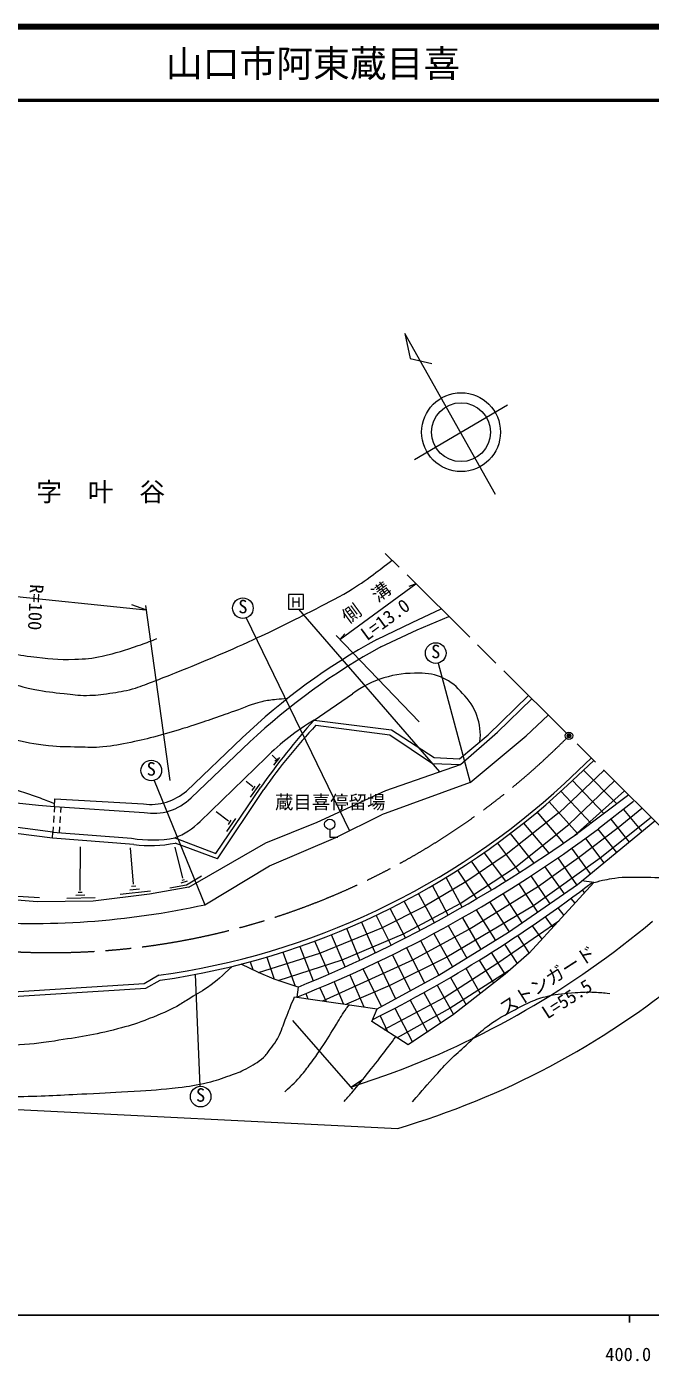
# Model space of a CAD drawing. Units: millimetres, scale not verified. Extents: x 40000 to 680000, y 20000 to 380000.
# Drawn here: x 386125 to 470847, y 198715 to 380000 of the extents above; entities that cross this region are included whole.
import ezdxf
from ezdxf.enums import TextEntityAlignment as Align

# ---------------------------------------------------------------- set-up
doc = ezdxf.new("R2010")
doc.units = ezdxf.units.MM
doc.header["$LTSCALE"] = 1000
doc.header["$PDMODE"] = 32
doc.header["$PDSIZE"] = 500
doc.linetypes.add('CHAIN', pattern=[18.5, 12, -1.5, 3.5, -1.5])
for name, color, linetype, lineweight in [('M-BGD', 7, 'Continuous', 13), ('M-BGD-EXST', 7, 'Continuous', 13), ('M-BMK', 2, 'CHAIN', 13), ('M-BMK-SRVR', 3, 'Continuous', 13), ('M-STR-HTXT', 7, 'Continuous', 13), ('M-TTL', 2, 'Continuous', 140), ('M-TTL-BAND', 7, 'Continuous', 25), ('M-TTL-LINE', 7, 'Continuous', 50)]:
    doc.layers.add(name, color=color, linetype=linetype, lineweight=lineweight)
for name, color, linetype in [('M-BMK-HTXT', 7, 'Continuous'), ('M-OTRS', 6, 'Continuous'), ('M-TTL-TXT', 7, 'Continuous')]:
    doc.layers.add(name, color=color, linetype=linetype)
doc.styles.add('ＭＳ ゴシック', font='')
doc.styles.get('ＭＳ ゴシック').set_extended_font_data('MS Gothic')

msp = doc.modelspace()

# ---------------------------------------------------------------- linework, layer by layer
at = {"layer": 'M-BGD'}
for p, q in [((438498, 299090), (442444, 300918)), ((439152, 298072), (443465, 299903)), ((433697, 296766), (438498, 299090)), ((434240, 295777), (439152, 298072)), ((425164, 285794), (430382, 289370)), ((448826, 283792), (454288, 289160)), ((450104, 284166), (454741, 288710)), ((453983, 283657), (456980, 286487)), ((425164, 285794), (435706, 284482)), ((425424, 285105), (435441, 283812)), ((407827, 276175), (415382, 283388)), ((408450, 275256), (416426, 282848)), ((435441, 283812), (441252, 279917)), ((435706, 284482), (441470, 280712)), ((444916, 280536), (448826, 283792)), ((445056, 279781), (450104, 284166)), ((446366, 277322), (453983, 283657)), ((419980, 280532), (419468, 281045)), ((409707, 272058), (418637, 280727)), ((419682, 279681), (420527, 280726)), ((419835, 280235), (420188, 280609)), ((434915, 276229), (445056, 279781)), ((441252, 279917), (445056, 279781)), ((441470, 280712), (444916, 280536)), ((459195, 277215), (462839, 280671)), ((459548, 276924), (463188, 280325)), ((416857, 276756), (415933, 277462)), ((464545, 278977), (458444, 273215)), ((459813, 271690), (465963, 277570)), ((460289, 277616), (464522, 273107)), ((466307, 274442), (461789, 279017)), ((411817, 267690), (417925, 276706)), ((412035, 266953), (418324, 276394)), ((416525, 275343), (417823, 277140)), ((416754, 276236), (417159, 276828)), ((425568, 271952), (434915, 276229)), ((446366, 277322), (434317, 272943)), ((462786, 271808), (458695, 276137)), ((467318, 276225), (460483, 270101)), ((467907, 275640), (460944, 270429)), ((381276, 274956), (387722, 274255)), ((387722, 274255), (389900, 274097)), ((389900, 274097), (389847, 273288)), ((389900, 274097), (389965, 275119)), ((389900, 274097), (402085, 273265)), ((389965, 275119), (402008, 274418)), ((390761, 274038), (390712, 273282)), ((457100, 274713), (460944, 270429)), ((468578, 274744), (463807, 271056)), ((466478, 271217), (469712, 273848)), ((389675, 270601), (378741, 272001)), ((389817, 272820), (389759, 271905)), ((390677, 272733), (390620, 271848)), ((413534, 272092), (411883, 273339)), ((413295, 270690), (414531, 272456)), ((413544, 271646), (413898, 272227)), ((418604, 269148), (425568, 271952)), ((428129, 269857), (434317, 272943)), ((458475, 273239), (451262, 267546)), ((459083, 269117), (455486, 273331)), ((460956, 263489), (471456, 272116)), ((470983, 272587), (464044, 267078)), ((465487, 272354), (467973, 269254)), ((467196, 273676), (469686, 270661)), ((389623, 269791), (378679, 271128)), ((389623, 269791), (389675, 270601)), ((389721, 271328), (389675, 270601)), ((389675, 270601), (400383, 269753)), ((390587, 271335), (390536, 270533)), ((455050, 266388), (451845, 270418)), ((452538, 265842), (459813, 271690)), ((453627, 271810), (457052, 267723)), ((461100, 267141), (466478, 271217)), ((463701, 270976), (466261, 267848)), ((400699, 268916), (389623, 269791)), ((393379, 262652), (393420, 268619)), ((400657, 263545), (400249, 268466)), ((406261, 269830), (411817, 267690)), ((412035, 266953), (406302, 269113)), ((407344, 264353), (406311, 268530)), ((408164, 263122), (418604, 269148)), ((419124, 266030), (428129, 269857)), ((450095, 269112), (453084, 265112)), ((462722, 264940), (460166, 268408)), ((462030, 269746), (464534, 266429)), ((451262, 267546), (445796, 263859)), ((449265, 262735), (446563, 266645)), ((451204, 263926), (448286, 267821)), ((464044, 267078), (454985, 260590)), ((455644, 263276), (461100, 267141)), ((460874, 263432), (458326, 267124)), ((410324, 260730), (419124, 266030)), ((447269, 261543), (444708, 265436)), ((445031, 260904), (452538, 265842)), ((456500, 265882), (459131, 262220)), ((400158, 262766), (401467, 262912)), ((400376, 263244), (400968, 263306)), ((408164, 263122), (402792, 262183)), ((405558, 263051), (407822, 263446)), ((407109, 263695), (407988, 263958)), ((407233, 264083), (407566, 264173)), ((407822, 263446), (409878, 264664)), ((445796, 263859), (440217, 260527)), ((443401, 259328), (441254, 263333)), ((445303, 260402), (443111, 264440)), ((446243, 257395), (455644, 263276)), ((451601, 256985), (460956, 263489)), ((452985, 263584), (455522, 259711)), ((463174, 263742), (454393, 254163)), ((454621, 264639), (457183, 260866)), ((463174, 263742), (461550, 263977)), ((387548, 261140), (378258, 261864)), ((383414, 261991), (387880, 261700)), ((395166, 261233), (387548, 261140)), ((391582, 261624), (395446, 261697)), ((392818, 262039), (394002, 262060)), ((393119, 262424), (393659, 262434)), ((402792, 262183), (395166, 261233)), ((398808, 262154), (402962, 262642)), ((439563, 257251), (437423, 261210)), ((441513, 258292), (439362, 262257)), ((451703, 257056), (449037, 261140)), ((453443, 258266), (450837, 262237)), ((460037, 261582), (460594, 260928)), ((461587, 262732), (461897, 262350)), ((435624, 255239), (433606, 259301)), ((434359, 257614), (440217, 260527)), ((437587, 256227), (435504, 260226)), ((437306, 256766), (445031, 260904)), ((454985, 260590), (443224, 253609)), ((447208, 260055), (449795, 255875)), ((458296, 260321), (459092, 259289)), ((425957, 254171), (434359, 257614)), ((431368, 253196), (429618, 257514)), ((433441, 254331), (431627, 258389)), ((443405, 257894), (445912, 253489)), ((445321, 258967), (447841, 254674)), ((450146, 252857), (458414, 258549)), ((454791, 257871), (456114, 256040)), ((456547, 259084), (457585, 257645)), ((427064, 251631), (425289, 255798)), ((429374, 252285), (427549, 256665)), ((428978, 253235), (437306, 256766)), ((438573, 253270), (446243, 257395)), ((439631, 255868), (442110, 251152)), ((441449, 256829), (443953, 252285)), ((442110, 251152), (451601, 256985)), ((452807, 256537), (454338, 254209)), ((417636, 251549), (425957, 254171)), ((420943, 254300), (422598, 249683)), ((423218, 255057), (425027, 250396)), ((433508, 254207), (433441, 254331)), ((438280, 249068), (435835, 253946)), ((437742, 254897), (440187, 250106)), ((451121, 251312), (449268, 254245)), ((451059, 255391), (452776, 252753)), ((454393, 254163), (451121, 251312)), ((417636, 251549), (415252, 252660)), ((416500, 252989), (416826, 251927)), ((418733, 253620), (419755, 250625)), ((420273, 250453), (428978, 253235)), ((426347, 247674), (438573, 253270)), ((434306, 246904), (431832, 252041)), ((433842, 252982), (436217, 247944)), ((443224, 253609), (435465, 249769)), ((442829, 248144), (450146, 252857)), ((445787, 252100), (447753, 248666)), ((447602, 253205), (449544, 250073)), ((404078, 251153), (402073, 250001)), ((402317, 249396), (404280, 250471)), ((419755, 250625), (417636, 251549)), ((422987, 249554), (419755, 250625)), ((427198, 251323), (427064, 251631)), ((429169, 247262), (427908, 250290)), ((430005, 251211), (431916, 246862)), ((433740, 246596), (442110, 251152)), ((451670, 251790), (443637, 246692)), ((443705, 250865), (445833, 247158)), ((451121, 251312), (444124, 245815)), ((379154, 247924), (402317, 249396)), ((402073, 250001), (379396, 248534)), ((422987, 249554), (422824, 248187)), ((424041, 248674), (424313, 247970)), ((425931, 249450), (426804, 247607)), ((435465, 249769), (429571, 247204)), ((440088, 248806), (442383, 244647)), ((441897, 249823), (444124, 245815)), ((422528, 248231), (433740, 246596)), ((433032, 244886), (433740, 246596)), ((434702, 243805), (442829, 248144)), ((436156, 246686), (438537, 242067)), ((443637, 246692), (436463, 242666)), ((438207, 247777), (440558, 243423)), ((437972, 241689), (433032, 244886)), ((434139, 245645), (435156, 243511)), ((444124, 245815), (437972, 241689))]:
    msp.add_line(p, q, dxfattribs=at)
for centre, radius, start, end in [((475293, 220599), 86786, 118.63967, 133.65643), ((478042, 216694), 90403, 118.98085, 132.96582), ((438846, 278018), 14160, 87.66274, 126.70542), ((439774, 285204), 6971, 37.25845, 92.8846), ((439976, 283773), 7780, 353.22239, 46.5868), ((497576, 220688), 97377, 138.0408, 144.88153), ((485401, 228969), 82149, 136.89429, 144.73863), ((442600, 256599), 34005, 120.84629, 134.80371), ((402957, 281791), 7434, 262.66582, 310.93036), ((390204, 351811), 101609, 277.84768, 312.7645), ((389783, 351720), 102282, 278.14817, 313.0065), ((403369, 280330), 7181, 259.70027, 315.03232), ((402861, 278868), 9656, 290.61634, 315.1558), ((357370, 413649), 177938, 291.5831, 306.73913), ((353652, 420575), 184540, 292.06834, 305.54902), ((403106, 286365), 16834, 260.69256, 280.80082), ((402920, 285488), 16720, 262.3651, 281.6689), ((349094, 412849), 187590, 296.61601, 307.37348), ((386782, 368385), 110199, 265.5807, 282.33521)]:
    msp.add_arc(centre, radius, start, end, dxfattribs=at)
for points, knots in [([(363738, 299974), (364304, 299398), (364513, 299240), (365036, 298800), (366630, 297461), (367736, 296982), (369575, 296006), (370985, 295258), (371796, 294875), (373265, 294251), (374511, 293723), (375233, 293486), (376513, 293047), (377944, 292555), (378754, 292307), (380203, 291870), (381668, 291428), (382492, 291194), (383970, 290796), (385234, 290456), (385930, 290208), (387217, 289966), (388761, 289675), (389640, 289584), (391202, 289415), (392392, 289287), (393059, 289150), (394256, 289166), (395490, 289183), (396180, 289289), (397403, 289462), (398623, 289634), (399315, 289724), (400503, 290054), (401580, 290353), (402149, 290631), (403198, 291020), (404472, 291492), (405181, 291768), (406438, 292282), (410560, 293964), (412881, 294886), (416923, 296753), (419997, 298173), (421689, 299032), (424708, 300566), (426758, 301607), (427917, 302176), (429896, 303346), (431246, 304145), (431956, 304671), (433222, 305597), (434231, 306337), (434564, 306596), (435757, 307556)], [0, 0, 0, 0, 1, 1, 1, 2, 2, 2, 3, 3, 3, 4, 4, 4, 5, 5, 5, 6, 6, 6, 7, 7, 7, 8, 8, 8, 9, 9, 9, 10, 10, 10, 11, 11, 11, 12, 12, 12, 13, 13, 13, 14, 14, 14, 15, 15, 15, 16, 16, 16, 17, 17, 17, 18, 18, 18, 18]), ([(345823, 303269), (346127, 302251), (346225, 301964), (346524, 301143), (346967, 299929), (347180, 299220), (347833, 298105), (348360, 297205), (348716, 296735), (349352, 295908), (350352, 294609), (350870, 293833), (352039, 292683), (352973, 291766), (353592, 291356), (354610, 290534), (355571, 289757), (356119, 289333), (357110, 288594), (358091, 287863), (358643, 287455), (359657, 286771), (360671, 286087), (361242, 285706), (362298, 285089), (363475, 284401), (364174, 284084), (365406, 283500), (368001, 282268), (369458, 281573), (372136, 280532), (374264, 279705), (375487, 279323), (377650, 278593), (379658, 277914), (380800, 277588), (382815, 276933), (384711, 276317), (385794, 276032), (387665, 275344), (388552, 275019), (388846, 274912), (389924, 274481)], [0, 0, 0, 0, 1, 1, 1, 2, 2, 2, 3, 3, 3, 4, 4, 4, 5, 5, 5, 6, 6, 6, 7, 7, 7, 8, 8, 8, 9, 9, 9, 10, 10, 10, 11, 11, 11, 12, 12, 12, 13, 13, 13, 14, 14, 14, 14]), ([(421544, 288737), (420837, 288689), (420642, 288671), (420067, 288607), (419283, 288519), (418839, 288477), (418069, 288306), (416580, 287974), (415820, 287524), (414377, 287028), (411856, 286163), (410457, 285638), (407918, 284828), (406347, 284327), (405462, 284062), (403867, 283644), (402475, 283279), (401694, 283076), (400284, 282787), (398810, 282485), (397982, 282299), (396483, 282164), (395198, 282048), (394470, 282123), (393180, 282148), (391585, 282179), (390685, 282150), (389099, 282320), (387058, 282538), (385929, 282800), (383927, 283254), (382627, 283549), (381931, 283836), (380655, 284220), (378868, 284759), (377868, 285066), (376091, 285638), (374581, 286124), (373728, 286375), (372243, 286931), (370682, 287516), (369804, 287845), (368301, 288567), (366589, 289388), (365653, 289911), (364064, 290950), (362962, 291671), (362453, 292224), (361431, 293053), (359801, 294377), (358779, 295003), (357303, 296496), (356479, 297330), (356140, 297911), (355480, 298880), (354809, 299866), (354603, 300239), (353907, 301497)], [0, 0, 0, 0, 1, 1, 1, 2, 2, 2, 3, 3, 3, 4, 4, 4, 5, 5, 5, 6, 6, 6, 7, 7, 7, 8, 8, 8, 9, 9, 9, 10, 10, 10, 11, 11, 11, 12, 12, 12, 13, 13, 13, 14, 14, 14, 15, 15, 15, 16, 16, 16, 17, 17, 17, 18, 18, 18, 19, 19, 19, 19]), ([(375643, 298599), (377047, 297674), (377510, 297397), (378782, 296768), (380423, 295957), (381405, 295602), (383176, 295138), (384527, 294784), (385298, 294613), (386686, 294452), (389004, 294185), (390317, 293959), (392647, 294068), (394120, 294137), (394959, 294176), (396397, 294504), (398337, 294947), (399411, 295267), (401287, 295931), (402287, 296285), (402631, 296407), (403826, 296897)], [0, 0, 0, 0, 1, 1, 1, 2, 2, 2, 3, 3, 3, 4, 4, 4, 5, 5, 5, 6, 6, 6, 7, 7, 7, 7]), ([(414061, 252361), (412554, 250958), (412104, 250493), (410687, 249507), (409695, 248816), (409084, 248513), (408054, 247879), (407450, 247506), (407130, 247267), (406507, 246929), (404873, 246043), (403877, 245705), (402153, 245013), (400757, 244454), (399932, 244251), (398477, 243869), (395175, 243001), (393264, 242763), (389894, 242215), (387749, 241866), (386528, 241793), (384361, 241624), (381215, 241378), (379442, 241350), (376286, 241356), (373980, 241361), (372687, 241462), (370390, 241662), (367595, 241904), (366044, 242192), (363273, 242635), (361114, 242980), (359912, 243226), (357778, 243703), (354372, 244465), (352502, 245050), (349116, 245897), (344823, 246971), (342388, 247455), (338116, 248612), (335066, 249437), (333411, 250093), (330351, 250882), (328437, 251375), (327349, 251593), (325409, 251970), (323153, 252408), (321882, 252618), (319609, 252962), (316686, 253404), (315032, 253537), (312106, 253959), (309904, 254276), (308661, 254410), (306477, 254836), (304655, 255192), (303650, 255469), (301860, 255962), (298101, 256997), (296069, 257822), (292339, 258958), (289023, 259968), (287168, 260543), (283830, 261476), (281532, 262118), (280249, 262508), (277915, 263002), (276228, 263359), (275266, 263514), (273546, 263632), (272251, 263721), (271502, 263751), (270226, 263518), (269171, 263325), (268592, 263097), (267631, 262621), (266437, 262029), (265758, 261668), (264740, 260808), (263904, 260101), (263564, 259564), (262902, 258690), (262453, 258097), (262211, 257750), (261872, 257088), (261542, 256444), (261464, 256035), (261249, 255345), (261050, 254709), (260993, 254489), (260797, 253701)], [0, 0, 0, 0, 1, 1, 1, 2, 2, 2, 3, 3, 3, 4, 4, 4, 5, 5, 5, 6, 6, 6, 7, 7, 7, 8, 8, 8, 9, 9, 9, 10, 10, 10, 11, 11, 11, 12, 12, 12, 13, 13, 13, 14, 14, 14, 15, 15, 15, 16, 16, 16, 17, 17, 17, 18, 18, 18, 19, 19, 19, 20, 20, 20, 21, 21, 21, 22, 22, 22, 23, 23, 23, 24, 24, 24, 25, 25, 25, 26, 26, 26, 27, 27, 27, 28, 28, 28, 29, 29, 29, 30, 30, 30, 30]), ([(463174, 263742), (464472, 264096), (464896, 264190), (466023, 264348), (467476, 264551), (468310, 264487), (469777, 264473), (471482, 264456), (472440, 264437), (474139, 264301), (476549, 264108), (477393, 263915), (480258, 263378)], [0, 0, 0, 0, 1, 1, 1, 2, 2, 2, 3, 3, 3, 4, 4, 4, 4]), ([(270002, 250750), (270430, 251303), (270637, 251488), (271109, 251893), (272124, 252767), (272916, 252996), (274200, 253382), (275564, 253791), (276385, 253822), (277806, 253925), (278665, 253988), (279154, 253939), (280009, 253839), (281622, 253651), (282476, 253256), (284045, 252838), (285141, 252545), (285733, 252304), (286821, 251979), (289777, 251096), (291444, 250639), (294405, 249775), (297135, 248979), (298635, 248428), (301391, 247728), (303141, 247283), (304135, 247090), (305907, 246748), (307910, 246361), (309042, 246192), (311059, 245883), (314861, 245301), (317011, 245115), (320815, 244544), (324588, 243978), (326684, 243551), (330450, 242937), (333878, 242378), (335810, 242132), (339233, 241544), (342064, 241058), (343633, 240690), (346458, 240170), (353021, 238963), (356695, 238269), (363275, 237164), (369180, 236172), (372461, 235360), (378423, 234814), (379448, 234720), (380027, 234734), (381056, 234712), (382621, 234679), (383498, 234660), (385063, 234687), (388668, 234748), (390684, 234891), (394285, 235068), (396808, 235192), (398222, 235258), (400743, 235421), (403071, 235572), (404380, 235618), (406696, 235898), (408273, 236089), (409154, 236234), (410703, 236585), (411921, 236861), (412582, 237111), (413756, 237539), (414622, 237855), (415127, 238004), (415931, 238455), (416893, 238994), (417486, 239248), (418299, 239994), (418712, 240373), (418855, 240669), (419198, 241113), (419528, 241541), (419736, 241767), (420012, 242233), (420267, 242663), (420387, 242919), (420588, 243377), (420988, 244285), (421125, 244828), (421492, 245750), (421880, 246725), (422015, 247038), (422528, 248231)], [0, 0, 0, 0, 1, 1, 1, 2, 2, 2, 3, 3, 3, 4, 4, 4, 5, 5, 5, 6, 6, 6, 7, 7, 7, 8, 8, 8, 9, 9, 9, 10, 10, 10, 11, 11, 11, 12, 12, 12, 13, 13, 13, 14, 14, 14, 15, 15, 15, 16, 16, 16, 17, 17, 17, 18, 18, 18, 19, 19, 19, 20, 20, 20, 21, 21, 21, 22, 22, 22, 23, 23, 23, 24, 24, 24, 25, 25, 25, 26, 26, 26, 27, 27, 27, 28, 28, 28, 29, 29, 29, 30, 30, 30, 30]), ([(438546, 233947), (440035, 235716), (440423, 236199), (441694, 237582), (442450, 238405), (442870, 238871), (443659, 239662), (444468, 240472), (444978, 240866), (445815, 241646), (446474, 242261), (446810, 242643), (447494, 243230), (448415, 244020), (448963, 244429), (449975, 245100), (450801, 245647), (451313, 245874), (452188, 246340), (453100, 246826), (453604, 247117), (454554, 247523), (455451, 247907), (455972, 248093), (456920, 248324), (458350, 248674), (459191, 248688), (460659, 248801), (461678, 248880), (462253, 248905), (463273, 248859), (464081, 248821), (464368, 248793), (465334, 248668)], [0, 0, 0, 0, 1, 1, 1, 2, 2, 2, 3, 3, 3, 4, 4, 4, 5, 5, 5, 6, 6, 6, 7, 7, 7, 8, 8, 8, 9, 9, 9, 10, 10, 10, 11, 11, 11, 11]), ([(421182, 235315), (422323, 236372), (422687, 236676), (423522, 237668), (424073, 238322), (424349, 238716), (424858, 239404), (425394, 240131), (425694, 240540), (426193, 241293), (427014, 242532), (427421, 243261), (428216, 244517), (428750, 245361), (428986, 245877), (429589, 246673), (429731, 246861), (429777, 246928), (429959, 247147)], [0, 0, 0, 0, 1, 1, 1, 2, 2, 2, 3, 3, 3, 4, 4, 4, 5, 5, 5, 6, 6, 6, 6]), ([(429234, 234014), (429834, 234666), (429992, 234844), (430463, 235388), (431188, 236224), (431561, 236721), (432253, 237585), (433248, 238828), (433815, 239518), (434776, 240788), (435366, 241566), (435555, 241818), (436266, 242793)], [0, 0, 0, 0, 1, 1, 1, 2, 2, 2, 3, 3, 3, 4, 4, 4, 4])]:
    msp.add_open_spline(points, degree=3, knots=knots, dxfattribs=at)
at = {"layer": 'M-BGD-EXST'}
for p, q in [((423715, 302859), (421715, 302859)), ((421715, 302859), (421715, 300859)), ((423715, 300859), (423715, 302859)), ((422344, 301173), (422344, 302448)), ((422344, 301859), (423087, 301859)), ((423087, 302456), (423087, 301177)), ((415923, 299687), (429964, 270772)), ((421715, 300859), (423715, 300859)), ((423067, 300859), (442211, 278784)), ((442022, 293560), (446366, 277322)), ((403454, 277630), (410324, 260730)), ((427301, 270953), (427301, 269904)), ((427301, 269904), (428401, 269904)), ((409689, 236068), (409065, 251272))]:
    msp.add_line(p, q, dxfattribs=at)
for centre, radius in [((415499, 301018), 1398), ((441696, 294919), 1398), ((403051, 278968), 1398), ((427289, 271654), 700), ((409755, 234672), 1398)]:
    msp.add_circle(centre, radius, dxfattribs=at)
at = {"layer": 'M-BMK'}
for p, q in [((459445, 284040), (434842, 308464)), ((486114, 257565), (460155, 283335))]:
    msp.add_line(p, q, dxfattribs=at)
msp.add_arc((389394, 353088), 98860, 266.49965, 315.12222, dxfattribs=at)
at = {"layer": 'M-BMK-SRVR'}
for p, q in [((449827, 316474), (437517, 338312)), ((437517, 338312), (438208, 334937)), ((438208, 334937), (441182, 334257)), ((438828, 321226), (451430, 328619))]:
    msp.add_line(p, q, dxfattribs=at)
for centre, radius in [((445135, 324921), 5351), ((445135, 324921), 4000), ((459800, 283688), 500)]:
    msp.add_circle(centre, radius, dxfattribs=at)
msp.add_point((459800, 283688), dxfattribs=at)
at = {"layer": 'M-OTRS'}
msp.add_point((459800, 283688), dxfattribs=at)
at = {"layer": 'M-STR-HTXT'}
for p, q in [((381821, 302896), (402327, 300788)), ((428677, 296747), (438995, 304342)), ((438995, 304342), (438041, 303950)), ((402327, 300788), (400388, 301490)), ((402245, 301373), (405554, 277606)), ((428677, 296747), (429334, 297541)), ((428148, 297295), (439462, 285568)), ((422228, 244993), (430409, 235679)), ((430170, 235951), (434791, 237528)), ((321579, 236026), (436527, 230354)), ((430170, 235951), (431901, 237070))]:
    msp.add_line(p, q, dxfattribs=at)
for centre, radius, start, end in [((394605, 349174), 118658, 289.7959, 310.16671), ((405137, 337028), 111196, 286.39719, 309.44084)]:
    msp.add_arc(centre, radius, start, end, dxfattribs=at)
at = {"layer": 'M-TTL'}
msp.add_line((680000, 380000), (40000, 380000), dxfattribs=at)
at = {"layer": 'M-TTL-BAND'}
for p, q in [((40000, 205000), (579000, 205000)), ((468000, 205000), (468000, 204000))]:
    msp.add_line(p, q, dxfattribs=at)
at = {"layer": 'M-TTL-LINE'}
msp.add_line((40000, 370000), (680000, 370000), dxfattribs=at)

# ---------------------------------------------------------------- texts
at = {"layer": 'M-BGD-EXST', "style": 'ＭＳ ゴシック'}
for p in [(414874, 299768), (441071, 293669), (402426, 277718), (409130, 233422)]:
    msp.add_text('S', height=1833, dxfattribs=at).set_placement(p, align=Align.BOTTOM_LEFT)
at = {"layer": 'M-BMK-HTXT', "style": 'ＭＳ ゴシック'}
for s, height, p in [('字\u3000叶\u3000谷', 2566, (387430, 314759)), ('蔵目喜停留場', 1833, (419862, 273199))]:
    msp.add_text(s, height=height, dxfattribs=at).set_placement(p, align=Align.BOTTOM_LEFT)
at = {"layer": 'M-STR-HTXT', "style": 'ＭＳ ゴシック'}
for s, rotation, p in [('側\u3000溝', 36.357, (430110, 298363)), ('R=100', 267.206, (386045, 304316)), ('L=13.0', 36.357, (432690, 296071)), ('ストンガード', 32.814, (451348, 245174)), ('L=55.5', 32.814, (457160, 244677))]:
    msp.add_text(s, height=1833, rotation=rotation, dxfattribs=at).set_placement(p, align=Align.BOTTOM_LEFT)
at = {"layer": 'M-TTL-BAND', "style": 'ＭＳ ゴシック'}
msp.add_text('400.0', height=1833, dxfattribs=at).set_placement((467844, 198195), align=Align.BOTTOM_CENTER)
at = {"layer": 'M-TTL-TXT', "style": 'ＭＳ ゴシック'}
msp.add_text('山口市阿東蔵目喜', height=3666, dxfattribs=at).set_placement((405024, 375000), align=Align.MIDDLE_LEFT)

doc.saveas('drawing.dxf')
